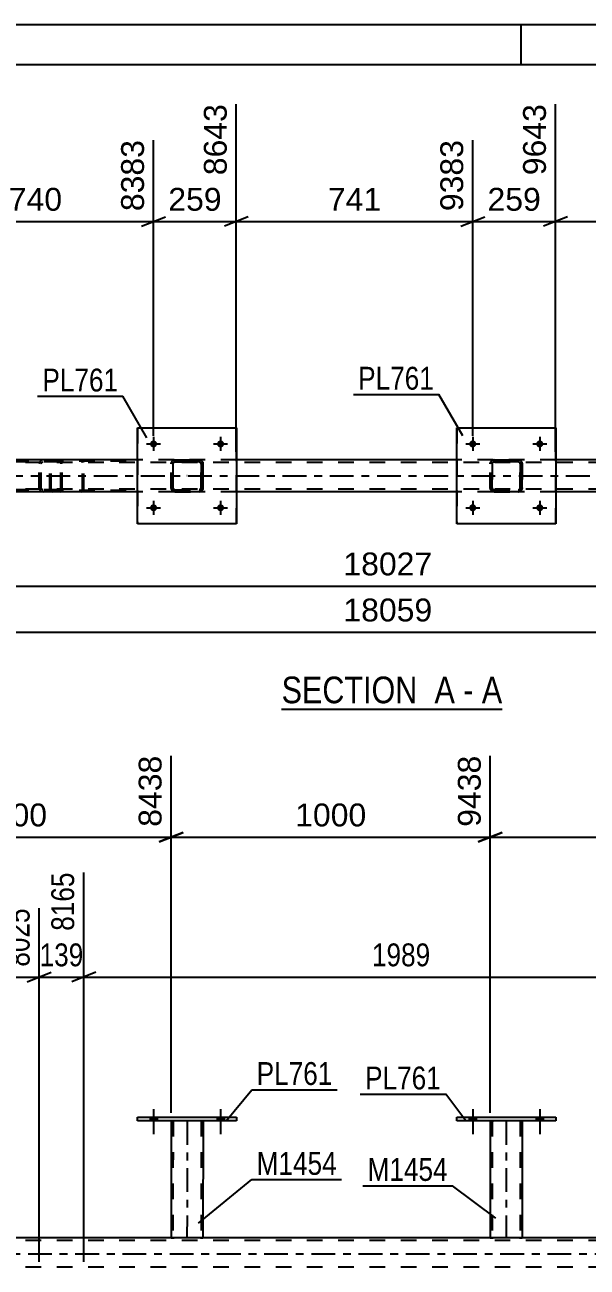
# Model space of a CAD drawing. Header units: millimetres. Extents: x 0 to 841, y 0 to 594.
# Drawn here: x 358.8 to 429.3, y 438.3 to 594 of the extents above; entities that cross this region are included whole.
import ezdxf

# ---------------------------------------------------------------- set-up
doc = ezdxf.new("R2010")
doc.units = ezdxf.units.MM
doc.linetypes.add('DXK_LINE_DOT2', pattern=[3.9198, 1.9599, -1.9599])
doc.linetypes.add('DXK_LINE_DOT3', pattern=[5.9187, 2.979, -0.9799, 0.9799, -0.9799])
doc.styles.add('Arial', font='ARIAL.TTF', dxfattribs={"height": 0.2})
doc.styles.add('Arial Narrow', font='ARIALN.TTF', dxfattribs={"height": 0.2})

# ---------------------------------------------------------------- blocks, each defined once
blk = doc.blocks.new('Unknown-814761036-1137')
at = {"color": 5, "linetype": 'Continuous'}
for p, q in [((841, 594), (0, 594)), ((421, 589), (421, 594)), ((836, 589), (5, 589))]:
    blk.add_line(p, q, dxfattribs=at)
blk = doc.blocks.new('Unknown-814761036-11 - 1274')
at = {"color": 6, "linetype": 'Continuous'}
blk.add_line((391, 508.25), (418.65, 508.25), dxfattribs=at)
at = {"color": 0, "linetype": 'Continuous'}
for points in [[(409.11, 509), (409.11, 512.5), (391, 512.5), (391, 509)], [(412.72, 509), (412.72, 512.5), (410.16, 512.5), (410.16, 509)], [(415.04, 509), (415.04, 512.5), (413.77, 512.5), (413.77, 509)], [(418.65, 509), (418.65, 512.5), (416.09, 512.5), (416.09, 509)]]:
    blk.add_wipeout(points, dxfattribs=at)
at = {"color": 7, "linetype": 'Continuous', "style": 'Arial Narrow'}
for s, p in [('SECTION ', (391, 509)), ('A', (410.16, 509)), ('A', (416.09, 509)), ('-', (413.77, 509))]:
    blk.add_text(s, height=3.34, dxfattribs=at).set_placement(p)
blk = doc.blocks.new('Part-814761036-1306 - 1274')
at = {"color": 7, "linetype": 'DXK_LINE_DOT2'}
for p, q in [((760.68, 539.17), (83.35, 539.17)), ((385.35, 539.49), (372.95, 539.49)), ((425.35, 539.49), (412.95, 539.49)), ((760.68, 535.81), (83.35, 535.81)), ((385.35, 535.49), (372.95, 535.49)), ((425.35, 535.49), (412.95, 535.49))]:
    blk.add_line(p, q, dxfattribs=at)
at = {"color": 2, "linetype": 'Continuous'}
for p, q in [((372.95, 539.49), (345.35, 539.49)), ((412.95, 539.49), (385.35, 539.49)), ((452.95, 539.49), (425.35, 539.49)), ((372.95, 535.49), (345.35, 535.49)), ((412.95, 535.49), (385.35, 535.49)), ((452.95, 535.49), (425.35, 535.49))]:
    blk.add_line(p, q, dxfattribs=at)
at = {"color": 7, "linetype": 'DXK_LINE_DOT3'}
blk.add_line((83.35, 537.49), (760.68, 537.49), dxfattribs=at)
blk = doc.blocks.new('Part-814761036-1372 - 1274')
at = {"color": 7, "linetype": 'DXK_LINE_DOT2'}
for p, q in [((361.97, 539.29), (361.94, 539.17)), ((361.94, 535.81), (361.94, 539.17)), ((362.11, 539.17), (362.12, 539.23)), ((362.11, 535.81), (362.11, 539.17)), ((362.12, 539.23), (362.16, 539.28)), ((362.28, 539.49), (362.15, 539.46)), ((362.16, 539.28), (362.21, 539.32)), ((362.21, 539.32), (362.28, 539.33)), ((371.51, 539.49), (362.28, 539.49)), ((371.51, 539.33), (362.28, 539.33)), ((365.99, 539.46), (365.86, 539.49)), ((365.86, 539.33), (365.92, 539.32)), ((365.92, 539.32), (365.94, 539.3)), ((365.94, 539.3), (365.98, 539.28)), ((365.98, 539.28), (366.01, 539.23)), ((366.01, 539.23), (366.03, 539.17)), ((366.03, 535.81), (366.03, 539.17)), ((366.2, 539.17), (366.17, 539.29)), ((366.2, 535.81), (366.2, 539.17)), ((361.94, 535.81), (361.97, 535.69)), ((362.12, 535.75), (362.11, 535.81)), ((362.16, 535.7), (362.12, 535.75)), ((362.15, 535.51), (362.28, 535.49)), ((362.16, 535.7), (362.19, 535.68)), ((362.19, 535.68), (362.21, 535.66)), ((362.21, 535.66), (362.28, 535.65)), ((371.51, 535.65), (362.28, 535.65)), ((371.51, 535.49), (362.28, 535.49)), ((365.92, 535.66), (365.86, 535.65)), ((365.86, 535.49), (365.99, 535.51)), ((365.98, 535.7), (365.92, 535.66)), ((366.01, 535.75), (365.98, 535.7)), ((366.03, 535.81), (366.01, 535.75)), ((366.17, 535.69), (366.2, 535.81))]:
    blk.add_line(p, q, dxfattribs=at)
for centre, start, end in [((362.27, 539.15), 110.7583, 155.68), ((365.87, 539.15), 24.32, 69.2417), ((362.27, 535.82), 204.32, 249.2417), ((365.87, 535.82), 290.7583, 335.68)]:
    blk.add_arc(centre, 0.331, start, end, dxfattribs=at)
blk = doc.blocks.new('Bolt-814761036-1440 - 1274')
at = {"linetype": 'Continuous'}
for points in [[(414.51, 541.49), (414.52, 541.58), (414.55, 541.67), (414.59, 541.75), (414.65, 541.82), (414.73, 541.87), (414.81, 541.91), (414.9, 541.93), (414.99, 541.93), (415.08, 541.91), (415.17, 541.87), (415.24, 541.82), (415.3, 541.75), (415.35, 541.67), (415.38, 541.58), (415.39, 541.49), (415.38, 541.4), (415.35, 541.31), (415.3, 541.23), (415.24, 541.16), (415.17, 541.11), (415.08, 541.07), (414.99, 541.05), (414.9, 541.05), (414.81, 541.07), (414.73, 541.11), (414.65, 541.16), (414.59, 541.23), (414.55, 541.31), (414.52, 541.4)], [(422.91, 541.49), (422.92, 541.58), (422.95, 541.67), (422.99, 541.75), (423.05, 541.82), (423.13, 541.87), (423.21, 541.91), (423.3, 541.93), (423.39, 541.93), (423.48, 541.91), (423.57, 541.87), (423.64, 541.82), (423.7, 541.75), (423.75, 541.67), (423.78, 541.58), (423.79, 541.49), (423.78, 541.4), (423.75, 541.31), (423.7, 541.23), (423.64, 541.16), (423.57, 541.11), (423.48, 541.07), (423.39, 541.05), (423.3, 541.05), (423.21, 541.07), (423.13, 541.11), (423.05, 541.16), (422.99, 541.23), (422.95, 541.31), (422.92, 541.4)]]:
    blk.add_hatch(color=1, dxfattribs=at).paths.add_polyline_path(points)
at = {"color": 1, "linetype": 'Continuous'}
for p, q in [((414.95, 542.37), (414.95, 540.61)), ((423.35, 542.37), (423.35, 540.61)), ((414.07, 541.49), (415.83, 541.49)), ((422.47, 541.49), (424.23, 541.49))]:
    blk.add_line(p, q, dxfattribs=at)
blk = doc.blocks.new('Part-814761036-1378 - 1274')
at = {"color": 7, "linetype": 'DXK_LINE_DOT2'}
for p, q in [((363.22, 539.49), (356.28, 539.49)), ((363.22, 539.25), (356.28, 539.25)), ((360.64, 539.09), (360.62, 539.01)), ((360.62, 535.97), (360.62, 539.01)), ((360.66, 539.19), (360.64, 539.09)), ((360.87, 539.01), (360.89, 539.1)), ((360.87, 535.97), (360.87, 539.01)), ((360.89, 539.1), (360.95, 539.18)), ((361.12, 539.49), (360.93, 539.45)), ((360.95, 539.18), (361.03, 539.23)), ((361.03, 539.23), (361.12, 539.25)), ((361.94, 539.25), (361.94, 539.49)), ((363.32, 539.45), (363.22, 539.49)), ((363.22, 539.25), (363.27, 539.23)), ((363.27, 539.23), (363.31, 539.18)), ((363.31, 539.18), (363.34, 539.1)), ((363.41, 539.35), (363.32, 539.45)), ((363.34, 539.1), (363.35, 539.01)), ((363.35, 535.97), (363.35, 539.01)), ((363.47, 539.19), (363.41, 539.35)), ((363.49, 539.01), (363.47, 539.19)), ((363.49, 535.97), (363.49, 539.01)), ((363.22, 535.73), (356.28, 535.73)), ((363.22, 535.49), (356.28, 535.49)), ((360.62, 535.97), (360.64, 535.88)), ((360.64, 535.88), (360.66, 535.78)), ((360.89, 535.88), (360.87, 535.97)), ((360.95, 535.8), (360.89, 535.88)), ((360.93, 535.53), (361.12, 535.49)), ((361.03, 535.75), (360.95, 535.8)), ((361.12, 535.73), (361.03, 535.75)), ((361.94, 535.49), (361.94, 535.73)), ((363.27, 535.75), (363.22, 535.73)), ((363.22, 535.49), (363.32, 535.53)), ((363.31, 535.8), (363.27, 535.75)), ((363.34, 535.88), (363.31, 535.8)), ((363.32, 535.53), (363.41, 535.63)), ((363.35, 535.97), (363.34, 535.88)), ((363.41, 535.63), (363.42, 535.66)), ((363.42, 535.66), (363.47, 535.78)), ((363.47, 535.78), (363.49, 535.97))]:
    blk.add_line(p, q, dxfattribs=at)
for centre, start, end in [((361.11, 538.99), 111.1941, 156.1506), ((361.11, 535.98), 203.8494, 248.8059)]:
    blk.add_arc(centre, 0.492, start, end, dxfattribs=at)
blk = doc.blocks.new('Bolt-814761036-1449 - 1274')
at = {"linetype": 'Continuous'}
for points in [[(374.51, 533.49), (374.52, 533.58), (374.55, 533.67), (374.59, 533.75), (374.65, 533.82), (374.73, 533.87), (374.81, 533.91), (374.9, 533.93), (374.99, 533.93), (375.08, 533.91), (375.17, 533.87), (375.24, 533.82), (375.3, 533.75), (375.35, 533.67), (375.38, 533.58), (375.39, 533.49), (375.38, 533.4), (375.35, 533.31), (375.3, 533.23), (375.24, 533.16), (375.17, 533.11), (375.08, 533.07), (374.99, 533.05), (374.9, 533.05), (374.81, 533.07), (374.73, 533.11), (374.65, 533.16), (374.59, 533.23), (374.55, 533.31), (374.52, 533.4)], [(382.91, 533.49), (382.92, 533.58), (382.95, 533.67), (382.99, 533.75), (383.05, 533.82), (383.13, 533.87), (383.21, 533.91), (383.3, 533.93), (383.39, 533.93), (383.48, 533.91), (383.57, 533.87), (383.64, 533.82), (383.7, 533.75), (383.75, 533.67), (383.78, 533.58), (383.79, 533.49), (383.78, 533.4), (383.75, 533.31), (383.7, 533.23), (383.64, 533.16), (383.57, 533.11), (383.48, 533.07), (383.39, 533.05), (383.3, 533.05), (383.21, 533.07), (383.13, 533.11), (383.05, 533.16), (382.99, 533.23), (382.95, 533.31), (382.92, 533.4)]]:
    blk.add_hatch(color=1, dxfattribs=at).paths.add_polyline_path(points)
at = {"color": 1, "linetype": 'Continuous'}
for p, q in [((374.95, 534.37), (374.95, 532.61)), ((383.35, 534.37), (383.35, 532.61)), ((374.07, 533.49), (375.83, 533.49)), ((382.47, 533.49), (384.23, 533.49))]:
    blk.add_line(p, q, dxfattribs=at)
blk = doc.blocks.new('Bolt-814761036-1450 - 1274')
at = {"linetype": 'Continuous'}
for points in [[(374.51, 541.49), (374.52, 541.58), (374.55, 541.67), (374.59, 541.75), (374.65, 541.82), (374.73, 541.87), (374.81, 541.91), (374.9, 541.93), (374.99, 541.93), (375.08, 541.91), (375.17, 541.87), (375.24, 541.82), (375.3, 541.75), (375.35, 541.67), (375.38, 541.58), (375.39, 541.49), (375.38, 541.4), (375.35, 541.31), (375.3, 541.23), (375.24, 541.16), (375.17, 541.11), (375.08, 541.07), (374.99, 541.05), (374.9, 541.05), (374.81, 541.07), (374.73, 541.11), (374.65, 541.16), (374.59, 541.23), (374.55, 541.31), (374.52, 541.4)], [(382.91, 541.49), (382.92, 541.58), (382.95, 541.67), (382.99, 541.75), (383.05, 541.82), (383.13, 541.87), (383.21, 541.91), (383.3, 541.93), (383.39, 541.93), (383.48, 541.91), (383.57, 541.87), (383.64, 541.82), (383.7, 541.75), (383.75, 541.67), (383.78, 541.58), (383.79, 541.49), (383.78, 541.4), (383.75, 541.31), (383.7, 541.23), (383.64, 541.16), (383.57, 541.11), (383.48, 541.07), (383.39, 541.05), (383.3, 541.05), (383.21, 541.07), (383.13, 541.11), (383.05, 541.16), (382.99, 541.23), (382.95, 541.31), (382.92, 541.4)]]:
    blk.add_hatch(color=1, dxfattribs=at).paths.add_polyline_path(points)
at = {"color": 1, "linetype": 'Continuous'}
for p, q in [((374.95, 542.37), (374.95, 540.61)), ((383.35, 542.37), (383.35, 540.61)), ((374.07, 541.49), (375.83, 541.49)), ((382.47, 541.49), (384.23, 541.49))]:
    blk.add_line(p, q, dxfattribs=at)
blk = doc.blocks.new('Bolt-814761036-1451 - 1274')
at = {"linetype": 'Continuous'}
for points in [[(414.51, 533.49), (414.52, 533.58), (414.55, 533.67), (414.59, 533.75), (414.65, 533.82), (414.73, 533.87), (414.81, 533.91), (414.9, 533.93), (414.99, 533.93), (415.08, 533.91), (415.17, 533.87), (415.24, 533.82), (415.3, 533.75), (415.35, 533.67), (415.38, 533.58), (415.39, 533.49), (415.38, 533.4), (415.35, 533.31), (415.3, 533.23), (415.24, 533.16), (415.17, 533.11), (415.08, 533.07), (414.99, 533.05), (414.9, 533.05), (414.81, 533.07), (414.73, 533.11), (414.65, 533.16), (414.59, 533.23), (414.55, 533.31), (414.52, 533.4)], [(422.91, 533.49), (422.92, 533.58), (422.95, 533.67), (422.99, 533.75), (423.05, 533.82), (423.13, 533.87), (423.21, 533.91), (423.3, 533.93), (423.39, 533.93), (423.48, 533.91), (423.57, 533.87), (423.64, 533.82), (423.7, 533.75), (423.75, 533.67), (423.78, 533.58), (423.79, 533.49), (423.78, 533.4), (423.75, 533.31), (423.7, 533.23), (423.64, 533.16), (423.57, 533.11), (423.48, 533.07), (423.39, 533.05), (423.3, 533.05), (423.21, 533.07), (423.13, 533.11), (423.05, 533.16), (422.99, 533.23), (422.95, 533.31), (422.92, 533.4)]]:
    blk.add_hatch(color=1, dxfattribs=at).paths.add_polyline_path(points)
at = {"color": 1, "linetype": 'Continuous'}
for p, q in [((414.95, 534.37), (414.95, 532.61)), ((423.35, 534.37), (423.35, 532.61)), ((414.07, 533.49), (415.83, 533.49)), ((422.47, 533.49), (424.23, 533.49))]:
    blk.add_line(p, q, dxfattribs=at)
blk = doc.blocks.new('Part-814761036-1502 - 1274')
at = {"color": 2, "linetype": 'Continuous'}
for p, q in [((412.95, 531.49), (412.95, 543.49)), ((412.95, 543.49), (412.95, 543.49)), ((412.95, 543.49), (425.35, 543.49)), ((425.35, 543.49), (425.35, 531.49)), ((412.95, 531.49), (412.95, 531.49)), ((425.35, 531.49), (412.95, 531.49))]:
    blk.add_line(p, q, dxfattribs=at)
at = {"color": 7, "linetype": 'DXK_LINE_DOT2'}
for p, q in [((412.95, 543.49), (412.95, 531.49)), ((412.95, 543.49), (412.95, 543.49)), ((425.35, 531.49), (425.35, 543.49)), ((412.95, 531.49), (412.95, 531.49))]:
    blk.add_line(p, q, dxfattribs=at)
blk = doc.blocks.new('Part-814761036-1503 - 1274')
at = {"color": 7, "linetype": 'DXK_LINE_DOT2'}
for p, q in [((417.14, 539.01), (417.18, 539.19)), ((417.14, 539.01), (417.15, 539.01)), ((417.14, 535.97), (417.14, 539.01)), ((417.18, 539.19), (417.15, 539.01)), ((417.15, 535.97), (417.15, 539.01)), ((417.4, 539.1), (417.38, 539.01)), ((417.39, 539.01), (417.38, 539.01)), ((417.38, 539.01), (417.38, 535.97)), ((417.39, 539.01), (417.41, 539.1)), ((417.39, 535.97), (417.39, 539.01)), ((417.45, 539.18), (417.4, 539.1)), ((417.41, 539.1), (417.46, 539.18)), ((417.44, 539.45), (417.62, 539.49)), ((417.63, 539.49), (417.44, 539.45)), ((417.53, 539.23), (417.45, 539.18)), ((417.46, 539.18), (417.54, 539.23)), ((417.62, 539.25), (417.53, 539.23)), ((417.54, 539.23), (417.63, 539.25)), ((417.63, 539.49), (417.62, 539.49)), ((417.62, 539.49), (420.66, 539.49)), ((417.62, 539.25), (417.63, 539.25)), ((420.66, 539.25), (417.62, 539.25)), ((417.63, 539.49), (420.67, 539.49)), ((417.63, 539.25), (420.67, 539.25)), ((420.66, 539.49), (420.67, 539.49)), ((420.66, 539.49), (420.85, 539.45)), ((420.67, 539.25), (420.66, 539.25)), ((420.75, 539.23), (420.66, 539.25)), ((420.85, 539.45), (420.67, 539.49)), ((420.67, 539.25), (420.76, 539.23)), ((420.75, 539.23), (420.76, 539.23)), ((420.83, 539.18), (420.75, 539.23)), ((420.76, 539.23), (420.84, 539.18)), ((420.88, 539.1), (420.83, 539.18)), ((420.84, 539.18), (420.89, 539.1)), ((420.9, 539.01), (420.88, 539.1)), ((420.89, 539.1), (420.91, 539.01)), ((420.91, 539.01), (420.9, 539.01)), ((420.9, 539.01), (420.9, 535.97)), ((420.91, 535.97), (420.91, 539.01)), ((421.11, 539.19), (421.14, 539.01)), ((421.15, 539.01), (421.11, 539.19)), ((421.15, 539.01), (421.14, 539.01)), ((421.14, 539.01), (421.14, 535.97)), ((421.15, 535.97), (421.15, 539.01)), ((417.15, 535.97), (417.14, 535.97)), ((417.18, 535.78), (417.14, 535.97)), ((417.15, 535.97), (417.18, 535.78)), ((417.38, 535.97), (417.39, 535.97)), ((417.38, 535.97), (417.4, 535.88)), ((417.41, 535.88), (417.39, 535.97)), ((417.4, 535.88), (417.45, 535.8)), ((417.46, 535.8), (417.41, 535.88)), ((417.44, 535.53), (417.44, 535.52)), ((417.62, 535.49), (417.44, 535.53)), ((417.44, 535.52), (417.63, 535.49)), ((417.45, 535.8), (417.53, 535.75)), ((417.54, 535.75), (417.46, 535.8)), ((417.53, 535.75), (417.62, 535.73)), ((417.63, 535.73), (417.54, 535.75)), ((417.63, 535.73), (417.62, 535.73)), ((417.62, 535.73), (420.66, 535.73)), ((417.63, 535.49), (417.62, 535.49)), ((417.62, 535.49), (420.66, 535.49)), ((417.63, 535.73), (420.67, 535.73)), ((417.63, 535.49), (420.67, 535.49)), ((420.66, 535.73), (420.75, 535.75)), ((420.66, 535.73), (420.67, 535.73)), ((420.85, 535.53), (420.66, 535.49)), ((420.66, 535.49), (420.67, 535.49)), ((420.76, 535.75), (420.67, 535.73)), ((420.67, 535.49), (420.85, 535.52)), ((420.75, 535.75), (420.83, 535.8)), ((420.84, 535.8), (420.76, 535.75)), ((420.83, 535.8), (420.88, 535.88)), ((420.89, 535.88), (420.84, 535.8)), ((420.88, 535.88), (420.9, 535.97)), ((420.91, 535.97), (420.89, 535.88)), ((420.9, 535.97), (420.91, 535.97)), ((421.14, 535.97), (421.11, 535.78)), ((421.11, 535.78), (421.15, 535.97)), ((421.14, 535.97), (421.15, 535.97))]:
    blk.add_line(p, q, dxfattribs=at)
at = {"color": 7, "linetype": 'DXK_LINE_DOT3'}
blk.add_line((419.15, 537.49), (419.14, 537.49), dxfattribs=at)
at = {"color": 7, "linetype": 'DXK_LINE_DOT2'}
for centre, start, end in [((417.62, 539.01), 112.5, 157.5), ((417.63, 539.01), 112.5, 157.5), ((420.66, 539.01), 22.5, 67.5), ((420.67, 539.01), 22.5, 67.5), ((417.62, 535.97), 202.5, 247.5), ((417.63, 535.97), 202.5, 247.5), ((420.66, 535.97), 292.5, 337.5), ((420.67, 535.97), 292.5, 337.5)]:
    blk.add_arc(centre, 0.48, start, end, dxfattribs=at)
blk = doc.blocks.new('Part-814761036-1508 - 1274')
at = {"color": 2, "linetype": 'Continuous'}
for p, q in [((372.95, 531.49), (372.95, 543.49)), ((372.95, 543.49), (372.95, 543.49)), ((372.95, 543.49), (385.35, 543.49)), ((385.35, 543.49), (385.35, 531.49)), ((372.95, 531.49), (372.95, 531.49)), ((385.35, 531.49), (372.95, 531.49))]:
    blk.add_line(p, q, dxfattribs=at)
at = {"color": 7, "linetype": 'DXK_LINE_DOT2'}
for p, q in [((372.95, 543.49), (372.95, 531.49)), ((372.95, 543.49), (372.95, 543.49)), ((385.35, 531.49), (385.35, 543.49)), ((372.95, 531.49), (372.95, 531.49))]:
    blk.add_line(p, q, dxfattribs=at)
blk = doc.blocks.new('Part-814761036-1509 - 1274')
at = {"color": 7, "linetype": 'DXK_LINE_DOT2'}
for p, q in [((377.14, 539.01), (377.18, 539.19)), ((377.14, 539.01), (377.15, 539.01)), ((377.14, 535.97), (377.14, 539.01)), ((377.18, 539.19), (377.15, 539.01)), ((377.15, 535.97), (377.15, 539.01)), ((377.4, 539.1), (377.38, 539.01)), ((377.39, 539.01), (377.38, 539.01)), ((377.38, 539.01), (377.38, 535.97)), ((377.39, 539.01), (377.41, 539.1)), ((377.39, 535.97), (377.39, 539.01)), ((377.45, 539.18), (377.4, 539.1)), ((377.41, 539.1), (377.46, 539.18)), ((377.44, 539.45), (377.62, 539.49)), ((377.63, 539.49), (377.44, 539.45)), ((377.53, 539.23), (377.45, 539.18)), ((377.46, 539.18), (377.54, 539.23)), ((377.62, 539.25), (377.53, 539.23)), ((377.54, 539.23), (377.63, 539.25)), ((377.63, 539.49), (377.62, 539.49)), ((377.62, 539.49), (380.66, 539.49)), ((377.62, 539.25), (377.63, 539.25)), ((380.66, 539.25), (377.62, 539.25)), ((377.63, 539.49), (380.67, 539.49)), ((377.63, 539.25), (380.67, 539.25)), ((380.66, 539.49), (380.67, 539.49)), ((380.66, 539.49), (380.85, 539.45)), ((380.67, 539.25), (380.66, 539.25)), ((380.75, 539.23), (380.66, 539.25)), ((380.85, 539.45), (380.67, 539.49)), ((380.67, 539.25), (380.76, 539.23)), ((380.75, 539.23), (380.76, 539.23)), ((380.83, 539.18), (380.75, 539.23)), ((380.76, 539.23), (380.84, 539.18)), ((380.88, 539.1), (380.83, 539.18)), ((380.84, 539.18), (380.89, 539.1)), ((380.9, 539.01), (380.88, 539.1)), ((380.89, 539.1), (380.91, 539.01)), ((380.91, 539.01), (380.9, 539.01)), ((380.9, 539.01), (380.9, 535.97)), ((380.91, 535.97), (380.91, 539.01)), ((381.11, 539.19), (381.14, 539.01)), ((381.15, 539.01), (381.11, 539.19)), ((381.15, 539.01), (381.14, 539.01)), ((381.14, 539.01), (381.14, 535.97)), ((381.15, 535.97), (381.15, 539.01)), ((377.15, 535.97), (377.14, 535.97)), ((377.18, 535.78), (377.14, 535.97)), ((377.15, 535.97), (377.18, 535.78)), ((377.38, 535.97), (377.39, 535.97)), ((377.38, 535.97), (377.4, 535.88)), ((377.41, 535.88), (377.39, 535.97)), ((377.4, 535.88), (377.45, 535.8)), ((377.46, 535.8), (377.41, 535.88)), ((377.44, 535.53), (377.44, 535.52)), ((377.62, 535.49), (377.44, 535.53)), ((377.44, 535.52), (377.63, 535.49)), ((377.45, 535.8), (377.53, 535.75)), ((377.54, 535.75), (377.46, 535.8)), ((377.53, 535.75), (377.62, 535.73)), ((377.63, 535.73), (377.54, 535.75)), ((377.63, 535.73), (377.62, 535.73)), ((377.62, 535.73), (380.66, 535.73)), ((377.63, 535.49), (377.62, 535.49)), ((377.62, 535.49), (380.66, 535.49)), ((377.63, 535.73), (380.67, 535.73)), ((377.63, 535.49), (380.67, 535.49)), ((380.66, 535.73), (380.75, 535.75)), ((380.66, 535.73), (380.67, 535.73)), ((380.85, 535.53), (380.66, 535.49)), ((380.66, 535.49), (380.67, 535.49)), ((380.76, 535.75), (380.67, 535.73)), ((380.67, 535.49), (380.85, 535.52)), ((380.75, 535.75), (380.83, 535.8)), ((380.84, 535.8), (380.76, 535.75)), ((380.83, 535.8), (380.88, 535.88)), ((380.89, 535.88), (380.84, 535.8)), ((380.88, 535.88), (380.9, 535.97)), ((380.91, 535.97), (380.89, 535.88)), ((380.9, 535.97), (380.91, 535.97)), ((381.14, 535.97), (381.11, 535.78)), ((381.11, 535.78), (381.15, 535.97)), ((381.14, 535.97), (381.15, 535.97))]:
    blk.add_line(p, q, dxfattribs=at)
at = {"color": 7, "linetype": 'DXK_LINE_DOT3'}
blk.add_line((379.15, 537.49), (379.14, 537.49), dxfattribs=at)
at = {"color": 7, "linetype": 'DXK_LINE_DOT2'}
for centre, start, end in [((377.62, 539.01), 112.5, 157.5), ((377.63, 539.01), 112.5, 157.5), ((380.66, 539.01), 22.5, 67.5), ((380.67, 539.01), 22.5, 67.5), ((377.62, 535.97), 202.5, 247.5), ((377.63, 535.97), 202.5, 247.5), ((380.66, 535.97), 292.5, 337.5), ((380.67, 535.97), 292.5, 337.5)]:
    blk.add_arc(centre, 0.48, start, end, dxfattribs=at)
blk = doc.blocks.new('Bolt-814761036-3070 - 3064')
at = {"linetype": 'Continuous'}
for points in [[(374.51, 456.66), (375.39, 456.66), (375.39, 457.14), (374.51, 457.14)], [(382.91, 456.66), (383.79, 456.66), (383.79, 457.14), (382.91, 457.14)]]:
    blk.add_hatch(color=1, dxfattribs=at).paths.add_polyline_path(points)
at = {"color": 1, "linetype": 'Continuous'}
for p, q in [((374.95, 458.14), (374.95, 455.02)), ((383.35, 458.14), (383.35, 455.02)), ((374.51, 457.14), (374.51, 456.66)), ((375.39, 457.14), (375.39, 456.66)), ((382.91, 457.14), (382.91, 456.66)), ((383.79, 457.14), (383.79, 456.66))]:
    blk.add_line(p, q, dxfattribs=at)
blk = doc.blocks.new('Bolt-814761036-3149 - 3064')
at = {"linetype": 'Continuous'}
for points in [[(414.51, 456.66), (415.39, 456.66), (415.39, 457.14), (414.51, 457.14)], [(422.91, 456.66), (423.79, 456.66), (423.79, 457.14), (422.91, 457.14)]]:
    blk.add_hatch(color=1, dxfattribs=at).paths.add_polyline_path(points)
at = {"color": 1, "linetype": 'Continuous'}
for p, q in [((414.95, 458.14), (414.95, 455.02)), ((423.35, 458.14), (423.35, 455.02)), ((414.51, 457.14), (414.51, 456.66)), ((415.39, 457.14), (415.39, 456.66)), ((422.91, 457.14), (422.91, 456.66)), ((423.79, 457.14), (423.79, 456.66))]:
    blk.add_line(p, q, dxfattribs=at)
blk = doc.blocks.new('Bolt-814761036-3150 - 3064')
at = {"linetype": 'Continuous'}
for points in [[(414.51, 456.66), (415.39, 456.66), (415.39, 457.14), (414.51, 457.14)], [(422.91, 456.66), (423.79, 456.66), (423.79, 457.14), (422.91, 457.14)]]:
    blk.add_hatch(color=1, dxfattribs=at).paths.add_polyline_path(points)
at = {"color": 1, "linetype": 'Continuous'}
for p, q in [((414.95, 458.14), (414.95, 455.02)), ((423.35, 458.14), (423.35, 455.02)), ((414.51, 457.14), (414.51, 456.66)), ((415.39, 457.14), (415.39, 456.66)), ((422.91, 457.14), (422.91, 456.66)), ((423.79, 457.14), (423.79, 456.66))]:
    blk.add_line(p, q, dxfattribs=at)
blk = doc.blocks.new('Bolt-814761036-3154 - 3064')
at = {"linetype": 'Continuous'}
for points in [[(374.51, 456.66), (375.39, 456.66), (375.39, 457.14), (374.51, 457.14)], [(382.91, 456.66), (383.79, 456.66), (383.79, 457.14), (382.91, 457.14)]]:
    blk.add_hatch(color=1, dxfattribs=at).paths.add_polyline_path(points)
at = {"color": 1, "linetype": 'Continuous'}
for p, q in [((374.95, 458.14), (374.95, 455.02)), ((383.35, 458.14), (383.35, 455.02)), ((374.51, 457.14), (374.51, 456.66)), ((375.39, 457.14), (375.39, 456.66)), ((382.91, 457.14), (382.91, 456.66)), ((383.79, 457.14), (383.79, 456.66))]:
    blk.add_line(p, q, dxfattribs=at)
blk = doc.blocks.new('Part-814761036-3233 - 3064')
at = {"color": 7, "linetype": 'DXK_LINE_DOT2'}
for p, q in [((760.68, 441.7), (39.61, 441.7)), ((381.14, 442.02), (377.14, 442.02)), ((421.14, 442.02), (417.14, 442.02)), ((760.68, 438.34), (39.61, 438.34))]:
    blk.add_line(p, q, dxfattribs=at)
at = {"color": 2, "linetype": 'Continuous'}
for p, q in [((377.14, 442.02), (341.14, 442.02)), ((417.14, 442.02), (381.14, 442.02)), ((457.14, 442.02), (421.14, 442.02))]:
    blk.add_line(p, q, dxfattribs=at)
at = {"color": 7, "linetype": 'DXK_LINE_DOT3'}
blk.add_line((39.61, 440.02), (760.68, 440.02), dxfattribs=at)
blk = doc.blocks.new('Part-814761036-3436 - 3064')
at = {"color": 2, "linetype": 'Continuous'}
for p, q in [((377.15, 456.66), (377.14, 442.02)), ((381.15, 456.66), (381.14, 442.02)), ((377.18, 442.02), (377.14, 442.02)), ((377.28, 442.02), (377.18, 442.02)), ((377.44, 442.02), (377.28, 442.02)), ((380.85, 442.02), (377.44, 442.02)), ((381, 442.02), (380.85, 442.02)), ((381.11, 442.02), (381, 442.02)), ((381.14, 442.02), (381.11, 442.02))]:
    blk.add_line(p, q, dxfattribs=at)
at = {"color": 7, "linetype": 'DXK_LINE_DOT2'}
for p, q in [((377.15, 456.66), (377.15, 456.66)), ((377.15, 456.66), (377.15, 456.66)), ((377.15, 456.66), (377.15, 456.66)), ((377.18, 456.66), (377.15, 456.66)), ((377.15, 456.66), (377.18, 456.66)), ((377.29, 456.66), (377.18, 456.66)), ((377.18, 456.66), (377.29, 456.66)), ((377.44, 456.66), (377.29, 456.66)), ((377.29, 456.66), (377.44, 456.66)), ((377.39, 456.66), (377.38, 442.02)), ((377.39, 456.66), (377.39, 456.66)), ((377.41, 456.66), (377.39, 456.66)), ((377.39, 456.66), (377.41, 456.66)), ((377.46, 456.66), (377.41, 456.66)), ((377.41, 456.66), (377.46, 456.66)), ((380.85, 456.66), (377.44, 456.66)), ((380.85, 456.66), (377.44, 456.66)), ((380.76, 456.66), (377.46, 456.66)), ((377.46, 456.66), (377.54, 456.66)), ((380.84, 456.66), (377.54, 456.66)), ((380.84, 456.66), (380.76, 456.66)), ((380.89, 456.66), (380.84, 456.66)), ((380.84, 456.66), (380.89, 456.66)), ((380.85, 456.66), (381.01, 456.66)), ((381.01, 456.66), (380.85, 456.66)), ((380.91, 456.66), (380.89, 456.66)), ((380.89, 456.66), (380.91, 456.66)), ((380.91, 456.66), (380.9, 442.02)), ((380.91, 456.66), (380.91, 456.66)), ((381.01, 456.66), (381.11, 456.66)), ((381.11, 456.66), (381.01, 456.66)), ((381.11, 456.66), (381.15, 456.66)), ((381.15, 456.66), (381.11, 456.66)), ((381.15, 456.66), (381.15, 456.66)), ((381.15, 456.66), (381.15, 456.66)), ((381.15, 456.66), (381.15, 456.66)), ((377.14, 442.02), (377.18, 442.02)), ((377.18, 442.02), (377.28, 442.02)), ((377.28, 442.02), (377.44, 442.02)), ((377.4, 442.02), (377.38, 442.02)), ((377.38, 442.02), (377.4, 442.02)), ((377.45, 442.02), (377.4, 442.02)), ((377.4, 442.02), (377.44, 442.02)), ((380.85, 442.02), (377.44, 442.02)), ((377.44, 442.02), (377.45, 442.02)), ((380.75, 442.02), (377.45, 442.02)), ((377.45, 442.02), (377.53, 442.02)), ((380.83, 442.02), (377.53, 442.02)), ((380.83, 442.02), (380.75, 442.02)), ((380.88, 442.02), (380.83, 442.02)), ((380.83, 442.02), (380.88, 442.02)), ((380.85, 442.02), (381, 442.02)), ((380.9, 442.02), (380.88, 442.02)), ((380.88, 442.02), (380.9, 442.02)), ((381, 442.02), (381.11, 442.02)), ((381.11, 442.02), (381.14, 442.02))]:
    blk.add_line(p, q, dxfattribs=at)
at = {"color": 7, "linetype": 'DXK_LINE_DOT3'}
blk.add_line((379.15, 456.66), (379.14, 442.02), dxfattribs=at)
blk = doc.blocks.new('Part-814761036-3446 - 3064')
at = {"color": 2, "linetype": 'Continuous'}
for p, q in [((417.15, 456.66), (417.14, 442.02)), ((421.15, 456.66), (421.14, 442.02)), ((417.18, 442.02), (417.14, 442.02)), ((417.28, 442.02), (417.18, 442.02)), ((417.44, 442.02), (417.28, 442.02)), ((420.85, 442.02), (417.44, 442.02)), ((421, 442.02), (420.85, 442.02)), ((421.11, 442.02), (421, 442.02)), ((421.14, 442.02), (421.11, 442.02))]:
    blk.add_line(p, q, dxfattribs=at)
at = {"color": 7, "linetype": 'DXK_LINE_DOT2'}
for p, q in [((417.15, 456.66), (417.15, 456.66)), ((417.15, 456.66), (417.15, 456.66)), ((417.15, 456.66), (417.15, 456.66)), ((417.18, 456.66), (417.15, 456.66)), ((417.15, 456.66), (417.18, 456.66)), ((417.29, 456.66), (417.18, 456.66)), ((417.18, 456.66), (417.29, 456.66)), ((417.44, 456.66), (417.29, 456.66)), ((417.29, 456.66), (417.44, 456.66)), ((417.39, 456.66), (417.38, 442.02)), ((417.39, 456.66), (417.39, 456.66)), ((417.41, 456.66), (417.39, 456.66)), ((417.39, 456.66), (417.41, 456.66)), ((417.46, 456.66), (417.41, 456.66)), ((417.41, 456.66), (417.46, 456.66)), ((420.85, 456.66), (417.44, 456.66)), ((420.85, 456.66), (417.44, 456.66)), ((420.76, 456.66), (417.46, 456.66)), ((417.46, 456.66), (417.54, 456.66)), ((420.84, 456.66), (417.54, 456.66)), ((420.84, 456.66), (420.76, 456.66)), ((420.89, 456.66), (420.84, 456.66)), ((420.84, 456.66), (420.89, 456.66)), ((420.85, 456.66), (421.01, 456.66)), ((421.01, 456.66), (420.85, 456.66)), ((420.91, 456.66), (420.89, 456.66)), ((420.89, 456.66), (420.91, 456.66)), ((420.91, 456.66), (420.9, 442.02)), ((420.91, 456.66), (420.91, 456.66)), ((421.01, 456.66), (421.11, 456.66)), ((421.11, 456.66), (421.01, 456.66)), ((421.11, 456.66), (421.15, 456.66)), ((421.15, 456.66), (421.11, 456.66)), ((421.15, 456.66), (421.15, 456.66)), ((421.15, 456.66), (421.15, 456.66)), ((421.15, 456.66), (421.15, 456.66)), ((417.14, 442.02), (417.18, 442.02)), ((417.18, 442.02), (417.28, 442.02)), ((417.28, 442.02), (417.44, 442.02)), ((417.4, 442.02), (417.38, 442.02)), ((417.38, 442.02), (417.4, 442.02)), ((417.45, 442.02), (417.4, 442.02)), ((417.4, 442.02), (417.44, 442.02)), ((420.85, 442.02), (417.44, 442.02)), ((417.44, 442.02), (417.45, 442.02)), ((420.75, 442.02), (417.45, 442.02)), ((417.45, 442.02), (417.53, 442.02)), ((420.83, 442.02), (417.53, 442.02)), ((420.83, 442.02), (420.75, 442.02)), ((420.88, 442.02), (420.83, 442.02)), ((420.83, 442.02), (420.88, 442.02)), ((420.85, 442.02), (421, 442.02)), ((420.9, 442.02), (420.88, 442.02)), ((420.88, 442.02), (420.9, 442.02)), ((421, 442.02), (421.11, 442.02)), ((421.11, 442.02), (421.14, 442.02))]:
    blk.add_line(p, q, dxfattribs=at)
at = {"color": 7, "linetype": 'DXK_LINE_DOT3'}
blk.add_line((419.15, 456.66), (419.14, 442.02), dxfattribs=at)
blk = doc.blocks.new('Part-814761036-3441 - 3064')
at = {"color": 2, "linetype": 'Continuous'}
for p, q in [((372.95, 456.66), (372.95, 457.14)), ((372.95, 457.14), (385.35, 457.14)), ((385.35, 456.66), (372.95, 456.66)), ((385.35, 457.14), (385.35, 456.66))]:
    blk.add_line(p, q, dxfattribs=at)
blk = doc.blocks.new('Part-814761036-3473 - 3064')
at = {"color": 2, "linetype": 'Continuous'}
for p, q in [((412.95, 456.66), (412.95, 457.14)), ((412.95, 457.14), (425.35, 457.14)), ((425.35, 456.66), (412.95, 456.66)), ((425.35, 457.14), (425.35, 456.66))]:
    blk.add_line(p, q, dxfattribs=at)
blk = doc.blocks.new('StraightDimension-814761036-12316 - 1274')
at = {"color": 7, "linetype": 'Continuous'}
for p, q in [((425.32, 540.49), (425.32, 584.05)), ((454.95, 542.49), (454.95, 581.78)), ((426.82, 569.96), (423.82, 568.76)), ((453.45, 568.76), (456.45, 569.96)), ((425.32, 569.36), (454.95, 569.36))]:
    blk.add_line(p, q, dxfattribs=at)
at = {"color": 0, "linetype": 'Continuous'}
blk.add_wipeout([(454.35, 582.38), (450.15, 582.38), (450.15, 570.06), (454.35, 570.06)], dxfattribs=at)
at = {"color": 0}
blk.add_wipeout([(444.07, 570.11), (444.07, 574.31), (436.2, 574.31), (436.2, 570.11)], dxfattribs=at)
at = {"color": 3, "linetype": 'Continuous', "style": 'Arial'}
blk.add_text('10383', height=2.865, rotation=90.0002, dxfattribs=at).set_placement((453.75, 570.66))
at = {"color": 3, "style": 'Arial'}
blk.add_text('741', height=2.865, dxfattribs=at).set_placement((436.8, 570.71))
blk = doc.blocks.new('StraightDimension-814761036-12319 - 1274')
at = {"color": 7, "linetype": 'Continuous'}
for p, q in [((385.32, 540.49), (385.32, 584.05)), ((374.95, 542.49), (374.95, 579.55)), ((373.45, 568.76), (376.45, 569.96)), ((386.82, 569.96), (383.82, 568.76)), ((374.95, 569.36), (385.32, 569.36))]:
    blk.add_line(p, q, dxfattribs=at)
at = {"color": 0}
blk.add_wipeout([(384.07, 570.11), (384.07, 574.31), (376.2, 574.31), (376.2, 570.11)], dxfattribs=at)
at = {"color": 3, "style": 'Arial'}
blk.add_text('259', height=2.865, dxfattribs=at).set_placement((376.8, 570.71))
at = {"color": 0, "linetype": 'Continuous'}
blk.add_wipeout([(384.72, 584.65), (380.52, 584.65), (380.52, 574.56), (384.72, 574.56)], dxfattribs=at)
at = {"color": 3, "linetype": 'Continuous', "style": 'Arial'}
blk.add_text('8643', height=2.865, rotation=90.0002, dxfattribs=at).set_placement((384.12, 575.16))
blk = doc.blocks.new('StraightDimension-814761036-12318 - 1274')
at = {"color": 7, "linetype": 'Continuous'}
for p, q in [((385.32, 540.49), (385.32, 584.05)), ((414.95, 542.49), (414.95, 579.55)), ((386.82, 569.96), (383.82, 568.76)), ((413.45, 568.76), (416.45, 569.96)), ((385.32, 569.36), (414.95, 569.36))]:
    blk.add_line(p, q, dxfattribs=at)
at = {"color": 0, "linetype": 'Continuous'}
blk.add_wipeout([(414.35, 580.15), (410.15, 580.15), (410.15, 570.06), (414.35, 570.06)], dxfattribs=at)
at = {"color": 0}
blk.add_wipeout([(404.07, 570.11), (404.07, 574.31), (396.2, 574.31), (396.2, 570.11)], dxfattribs=at)
at = {"color": 3, "linetype": 'Continuous', "style": 'Arial'}
blk.add_text('9383', height=2.865, rotation=90.0002, dxfattribs=at).set_placement((413.75, 570.66))
at = {"color": 3, "style": 'Arial'}
blk.add_text('741', height=2.865, dxfattribs=at).set_placement((396.8, 570.71))
blk = doc.blocks.new('StraightDimension-814761036-1676 - 1274')
at = {"color": 7, "linetype": 'Continuous'}
blk.add_line((47.91, 523.67), (760.68, 523.67), dxfattribs=at)
at = {"color": 0}
blk.add_wipeout([(410.46, 524.42), (410.46, 528.62), (398.14, 528.62), (398.14, 524.42)], dxfattribs=at)
at = {"color": 3, "style": 'Arial'}
blk.add_text('18027', height=2.865, dxfattribs=at).set_placement((398.74, 525.02))
blk = doc.blocks.new('StraightDimension-814761036-1697 - 1274')
at = {"color": 7, "linetype": 'Continuous'}
blk.add_line((47.27, 517.9), (761.32, 517.9), dxfattribs=at)
at = {"color": 0}
blk.add_wipeout([(410.46, 518.65), (410.46, 522.85), (398.14, 522.85), (398.14, 518.65)], dxfattribs=at)
at = {"color": 3, "style": 'Arial'}
blk.add_text('18059', height=2.865, dxfattribs=at).set_placement((398.74, 519.25))
blk = doc.blocks.new('StraightDimension-814761036-12317 - 1274')
at = {"color": 7, "linetype": 'Continuous'}
for p, q in [((425.32, 540.49), (425.32, 584.05)), ((414.95, 542.49), (414.95, 579.55)), ((413.45, 568.76), (416.45, 569.96)), ((426.82, 569.96), (423.82, 568.76)), ((414.95, 569.36), (425.32, 569.36))]:
    blk.add_line(p, q, dxfattribs=at)
at = {"color": 0}
blk.add_wipeout([(424.07, 570.11), (424.07, 574.31), (416.2, 574.31), (416.2, 570.11)], dxfattribs=at)
at = {"color": 3, "style": 'Arial'}
blk.add_text('259', height=2.865, dxfattribs=at).set_placement((416.8, 570.71))
at = {"color": 0, "linetype": 'Continuous'}
blk.add_wipeout([(424.72, 584.65), (420.52, 584.65), (420.52, 574.56), (424.72, 574.56)], dxfattribs=at)
at = {"color": 3, "linetype": 'Continuous', "style": 'Arial'}
blk.add_text('9643', height=2.865, rotation=90.0002, dxfattribs=at).set_placement((424.12, 575.16))
blk = doc.blocks.new('StraightDimension-814761036-12320 - 1274')
at = {"color": 7, "linetype": 'Continuous'}
for p, q in [((345.35, 542.49), (345.35, 584.05)), ((374.95, 542.49), (374.95, 579.55)), ((346.85, 569.96), (343.85, 568.76)), ((373.45, 568.76), (376.45, 569.96)), ((345.35, 569.36), (374.95, 569.36))]:
    blk.add_line(p, q, dxfattribs=at)
at = {"color": 0, "linetype": 'Continuous'}
blk.add_wipeout([(374.35, 580.15), (370.15, 580.15), (370.15, 570.06), (374.35, 570.06)], dxfattribs=at)
at = {"color": 0}
blk.add_wipeout([(364.08, 570.11), (364.08, 574.31), (356.21, 574.31), (356.21, 570.11)], dxfattribs=at)
at = {"color": 3, "linetype": 'Continuous', "style": 'Arial'}
blk.add_text('8383', height=2.865, rotation=90.0002, dxfattribs=at).set_placement((373.75, 570.66))
at = {"color": 3, "style": 'Arial'}
blk.add_text('740', height=2.865, dxfattribs=at).set_placement((356.81, 570.71))
blk = doc.blocks.new('StraightDimension-814761036-9943 - 3064')
at = {"color": 7, "linetype": 'Continuous'}
for p, q in [((366.2, 439.02), (366.2, 487.81)), ((360.62, 439.02), (360.62, 483.31)), ((359.12, 474.09), (362.12, 475.29)), ((367.7, 475.29), (364.7, 474.09)), ((360.62, 474.69), (366.2, 474.69))]:
    blk.add_line(p, q, dxfattribs=at)
at = {"color": 0}
blk.add_wipeout([(366.75, 475.44), (366.75, 479.64), (360.07, 479.64), (360.07, 475.44)], dxfattribs=at)
at = {"color": 3, "style": 'Arial Narrow'}
blk.add_text('139', height=2.863, dxfattribs=at).set_placement((360.67, 476.04))
at = {"color": 0, "linetype": 'Continuous'}
blk.add_wipeout([(365.6, 488.41), (361.4, 488.41), (361.4, 479.89), (365.6, 479.89)], dxfattribs=at)
at = {"color": 3, "linetype": 'Continuous', "style": 'Arial Narrow'}
blk.add_text('8165', height=2.863, rotation=90.0002, dxfattribs=at).set_placement((365, 480.49))
blk = doc.blocks.new('StraightDimension-814761036-9944 - 3064')
at = {"color": 7, "linetype": 'Continuous'}
for p, q in [((281.06, 439.02), (281.06, 487.81)), ((360.62, 439.02), (360.62, 483.31)), ((282.56, 475.29), (279.56, 474.09)), ((359.12, 474.09), (362.12, 475.29)), ((281.06, 474.69), (360.62, 474.69))]:
    blk.add_line(p, q, dxfattribs=at)
at = {"color": 0, "linetype": 'Continuous'}
blk.add_wipeout([(360.02, 483.91), (355.82, 483.91), (355.82, 475.39), (360.02, 475.39)], dxfattribs=at)
at = {"color": 0}
blk.add_wipeout([(325.1, 475.44), (325.1, 479.64), (316.59, 479.64), (316.59, 475.44)], dxfattribs=at)
at = {"color": 3, "linetype": 'Continuous', "style": 'Arial Narrow'}
blk.add_text('8025', height=2.863, rotation=90.0002, dxfattribs=at).set_placement((359.42, 475.99))
at = {"color": 3, "style": 'Arial Narrow'}
blk.add_text('1989', height=2.863, dxfattribs=at).set_placement((317.19, 476.04))
blk = doc.blocks.new('StraightDimension-814761036-10443 - 3064')
at = {"color": 7, "linetype": 'Continuous'}
for p, q in [((377.15, 457.66), (377.15, 502.41)), ((417.15, 457.66), (417.15, 502.41)), ((378.65, 492.82), (375.65, 491.62)), ((377.15, 492.22), (417.15, 492.22)), ((415.65, 491.62), (418.65, 492.82))]:
    blk.add_line(p, q, dxfattribs=at)
at = {"color": 0, "linetype": 'Continuous'}
blk.add_wipeout([(416.55, 503.01), (412.35, 503.01), (412.35, 492.92), (416.55, 492.92)], dxfattribs=at)
at = {"color": 0}
blk.add_wipeout([(402.19, 492.97), (402.19, 497.17), (392.1, 497.17), (392.1, 492.97)], dxfattribs=at)
at = {"color": 3, "linetype": 'Continuous', "style": 'Arial'}
blk.add_text('9438', height=2.865, rotation=90.0002, dxfattribs=at).set_placement((415.95, 493.52))
at = {"color": 3, "style": 'Arial'}
blk.add_text('1000', height=2.865, dxfattribs=at).set_placement((392.7, 493.57))
blk = doc.blocks.new('StraightDimension-814761036-9942 - 3064')
at = {"color": 7, "linetype": 'Continuous'}
for p, q in [((366.2, 439.02), (366.2, 487.81)), ((445.76, 439.02), (445.76, 485.13)), ((367.7, 475.29), (364.7, 474.09)), ((444.26, 474.09), (447.26, 475.29)), ((366.2, 474.69), (445.76, 474.69))]:
    blk.add_line(p, q, dxfattribs=at)
at = {"color": 0, "linetype": 'Continuous'}
blk.add_wipeout([(445.16, 485.73), (440.96, 485.73), (440.96, 475.39), (445.16, 475.39)], dxfattribs=at)
at = {"color": 0}
blk.add_wipeout([(410.23, 475.44), (410.23, 479.64), (401.72, 479.64), (401.72, 475.44)], dxfattribs=at)
at = {"color": 3, "linetype": 'Continuous', "style": 'Arial Narrow'}
blk.add_text('10154', height=2.863, rotation=90.0002, dxfattribs=at).set_placement((444.56, 475.99))
at = {"color": 3, "style": 'Arial Narrow'}
blk.add_text('1989', height=2.863, dxfattribs=at).set_placement((402.32, 476.04))
blk = doc.blocks.new('StraightDimension-814761036-10442 - 3064')
at = {"color": 7, "linetype": 'Continuous'}
for p, q in [((457.15, 457.66), (457.15, 504.64)), ((417.15, 457.66), (417.15, 502.41)), ((418.65, 492.82), (415.65, 491.62)), ((417.15, 492.22), (457.15, 492.22)), ((455.65, 491.62), (458.65, 492.82))]:
    blk.add_line(p, q, dxfattribs=at)
at = {"color": 0, "linetype": 'Continuous'}
blk.add_wipeout([(456.55, 505.24), (452.35, 505.24), (452.35, 492.92), (456.55, 492.92)], dxfattribs=at)
at = {"color": 0}
blk.add_wipeout([(442.19, 492.97), (442.19, 497.17), (432.1, 497.17), (432.1, 492.97)], dxfattribs=at)
at = {"color": 3, "linetype": 'Continuous', "style": 'Arial'}
blk.add_text('10438', height=2.865, rotation=90.0002, dxfattribs=at).set_placement((455.95, 493.52))
at = {"color": 3, "style": 'Arial'}
blk.add_text('1000', height=2.865, dxfattribs=at).set_placement((432.7, 493.57))
blk = doc.blocks.new('StraightDimension-814761036-10444 - 3064')
at = {"color": 7, "linetype": 'Continuous'}
for p, q in [((337.15, 457.66), (337.15, 502.41)), ((377.15, 457.66), (377.15, 502.41)), ((338.65, 492.82), (335.65, 491.62)), ((337.15, 492.22), (377.15, 492.22)), ((375.65, 491.62), (378.65, 492.82))]:
    blk.add_line(p, q, dxfattribs=at)
at = {"color": 0, "linetype": 'Continuous'}
blk.add_wipeout([(376.55, 503.01), (372.35, 503.01), (372.35, 492.92), (376.55, 492.92)], dxfattribs=at)
at = {"color": 0}
blk.add_wipeout([(362.19, 492.97), (362.19, 497.17), (352.1, 497.17), (352.1, 492.97)], dxfattribs=at)
at = {"color": 3, "linetype": 'Continuous', "style": 'Arial'}
blk.add_text('8438', height=2.865, rotation=90.0002, dxfattribs=at).set_placement((375.95, 493.52))
at = {"color": 3, "style": 'Arial'}
blk.add_text('1000', height=2.865, dxfattribs=at).set_placement((352.7, 493.57))
blk = doc.blocks.new('Mark-814761036-1498 - 1274')
at = {"color": 0}
blk.add_wipeout([(410.09, 548.29), (410.09, 551.29), (400.59, 551.29), (400.59, 548.29)], dxfattribs=at)
blk.add_wipeout([(410.09, 548.29), (410.09, 551.29), (400.59, 551.29), (400.59, 548.29)], dxfattribs=at)
at = {"color": 30, "linetype": 'Continuous'}
for p in [(399.99, 547.69), (413.69, 542.49)]:
    blk.add_line(p, (410.69, 547.69), dxfattribs=at)
at = {"color": 3, "style": 'Arial Narrow'}
blk.add_text('PL761', height=2.863, dxfattribs=at).set_placement((400.59, 548.29))
blk = doc.blocks.new('Mark-814761036-1504 - 1274')
at = {"color": 0}
blk.add_wipeout([(370.52, 548.06), (370.52, 551.06), (361.02, 551.06), (361.02, 548.06)], dxfattribs=at)
blk.add_wipeout([(370.52, 548.06), (370.52, 551.06), (361.02, 551.06), (361.02, 548.06)], dxfattribs=at)
at = {"color": 30, "linetype": 'Continuous'}
for p in [(360.42, 547.46), (374.12, 542.27)]:
    blk.add_line(p, (371.12, 547.46), dxfattribs=at)
at = {"color": 3, "style": 'Arial Narrow'}
blk.add_text('PL761', height=2.863, dxfattribs=at).set_placement((361.02, 548.06))
blk = doc.blocks.new('Mark-814761036-3432 - 3064')
at = {"color": 0}
blk.add_wipeout([(397.92, 449.91), (397.92, 452.91), (387.87, 452.91), (387.87, 449.91)], dxfattribs=at)
blk.add_wipeout([(397.92, 449.91), (397.92, 452.91), (387.87, 452.91), (387.87, 449.91)], dxfattribs=at)
at = {"color": 30, "linetype": 'Continuous'}
for p, q in [((380.59, 443.86), (387.27, 449.31)), ((387.27, 449.31), (398.52, 449.31))]:
    blk.add_line(p, q, dxfattribs=at)
at = {"color": 3, "style": 'Arial Narrow'}
blk.add_text('M1454', height=2.863, dxfattribs=at).set_placement((387.87, 449.91))
blk = doc.blocks.new('Mark-814761036-3437 - 3064')
at = {"color": 0}
blk.add_wipeout([(397.37, 461.17), (397.37, 464.17), (387.87, 464.17), (387.87, 461.17)], dxfattribs=at)
blk.add_wipeout([(397.37, 461.17), (397.37, 464.17), (387.87, 464.17), (387.87, 461.17)], dxfattribs=at)
at = {"color": 30, "linetype": 'Continuous'}
for p, q in [((384.06, 456.66), (387.27, 460.57)), ((387.27, 460.57), (397.97, 460.57))]:
    blk.add_line(p, q, dxfattribs=at)
at = {"color": 3, "style": 'Arial Narrow'}
blk.add_text('PL761', height=2.863, dxfattribs=at).set_placement((387.87, 461.17))
blk = doc.blocks.new('Mark-814761036-3442 - 3064')
at = {"color": 0}
blk.add_wipeout([(411.83, 449.15), (411.83, 452.15), (401.77, 452.15), (401.77, 449.15)], dxfattribs=at)
blk.add_wipeout([(411.83, 449.15), (411.83, 452.15), (401.77, 452.15), (401.77, 449.15)], dxfattribs=at)
at = {"color": 30, "linetype": 'Continuous'}
for p in [(401.17, 448.55), (417.86, 444.48)]:
    blk.add_line(p, (412.43, 448.55), dxfattribs=at)
at = {"color": 3, "style": 'Arial Narrow'}
blk.add_text('M1454', height=2.863, dxfattribs=at).set_placement((401.77, 449.15))
blk = doc.blocks.new('Mark-814761036-3469 - 3064')
at = {"color": 0}
blk.add_wipeout([(410.97, 460.61), (410.97, 463.61), (401.46, 463.61), (401.46, 460.61)], dxfattribs=at)
blk.add_wipeout([(410.97, 460.61), (410.97, 463.61), (401.46, 463.61), (401.46, 460.61)], dxfattribs=at)
at = {"color": 30, "linetype": 'Continuous'}
for p in [(400.86, 460.01), (414.08, 456.66)]:
    blk.add_line(p, (411.57, 460.01), dxfattribs=at)
at = {"color": 3, "style": 'Arial Narrow'}
blk.add_text('PL761', height=2.863, dxfattribs=at).set_placement((401.46, 460.61))

msp = doc.modelspace()

# ---------------------------------------------------------------- block references
for name in ['Unknown-814761036-1137', 'Part-814761036-1508 - 1274', 'Part-814761036-1502 - 1274', 'Bolt-814761036-1450 - 1274', 'Bolt-814761036-1440 - 1274', 'Part-814761036-1306 - 1274', 'Part-814761036-1378 - 1274', 'Part-814761036-1372 - 1274', 'Part-814761036-1509 - 1274', 'Part-814761036-1503 - 1274', 'Bolt-814761036-1449 - 1274', 'Bolt-814761036-1451 - 1274', 'Bolt-814761036-3070 - 3064', 'Bolt-814761036-3154 - 3064', 'Bolt-814761036-3149 - 3064', 'Bolt-814761036-3150 - 3064', 'Part-814761036-3441 - 3064', 'Part-814761036-3436 - 3064', 'Part-814761036-3473 - 3064', 'Part-814761036-3446 - 3064', 'Part-814761036-3233 - 3064']:
    msp.add_blockref(name, (0, 0))

# ---------------------------------------------------------------- next in the draw order: block references
for name in ['StraightDimension-814761036-12319 - 1274', 'StraightDimension-814761036-12316 - 1274', 'StraightDimension-814761036-1676 - 1274', 'Unknown-814761036-11 - 1274', 'StraightDimension-814761036-10443 - 3064', 'StraightDimension-814761036-9943 - 3064']:
    msp.add_blockref(name, (0, 0))

# ---------------------------------------------------------------- next in the draw order: block references
for name in ['StraightDimension-814761036-12320 - 1274', 'StraightDimension-814761036-12318 - 1274', 'StraightDimension-814761036-1697 - 1274', 'StraightDimension-814761036-9944 - 3064', 'StraightDimension-814761036-9942 - 3064']:
    msp.add_blockref(name, (0, 0))

# ---------------------------------------------------------------- next in the draw order: block references
for name in ['StraightDimension-814761036-12317 - 1274', 'Mark-814761036-1504 - 1274', 'StraightDimension-814761036-10442 - 3064', 'StraightDimension-814761036-10444 - 3064', 'Mark-814761036-3437 - 3064', 'Mark-814761036-3469 - 3064', 'Mark-814761036-3432 - 3064', 'Mark-814761036-3442 - 3064']:
    msp.add_blockref(name, (0, 0))

# ---------------------------------------------------------------- next in the draw order: block references
msp.add_blockref('Mark-814761036-1498 - 1274', (0, 0))

doc.saveas('drawing.dxf')
